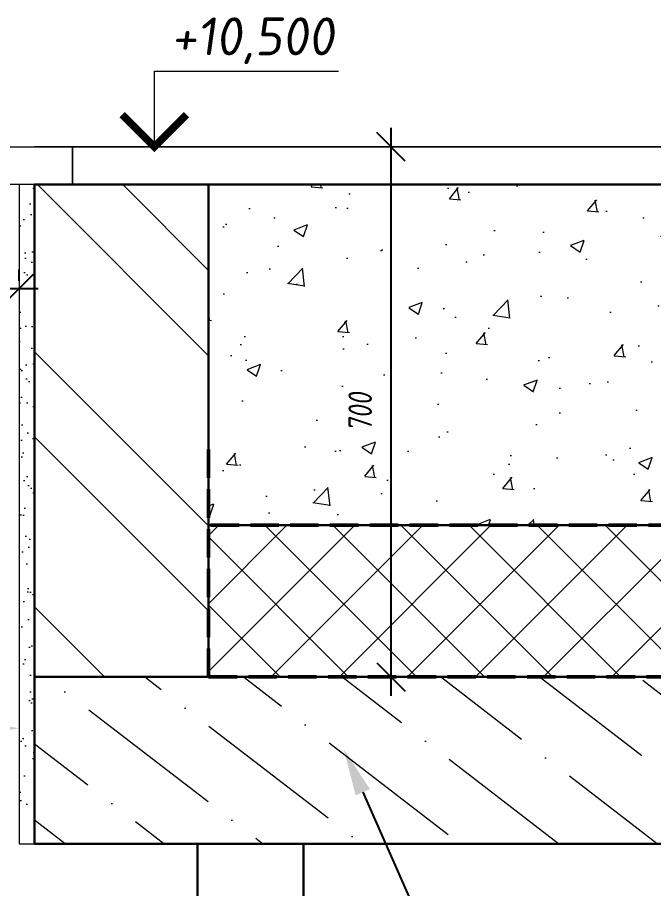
# Model space of a CAD drawing. Header units: millimetres. Extents: x 77165 to 11476408, y -193619 to 427745.
# Drawn here: x 397502 to 399181, y 353111 to 355409 of the extents above; entities that cross this region are included whole.
import ezdxf
from ezdxf import colors
from ezdxf.entities.mleader import LeaderData, LeaderLine
from ezdxf.enums import TextEntityAlignment as Align
from ezdxf.math import Vec2, Vec3

# ---------------------------------------------------------------- set-up
doc = ezdxf.new("R2010")
doc.units = ezdxf.units.MM
doc.linetypes.add('ГОСТ 2.303 4', pattern=[7, 5, -2, 0])
doc.layers.get('Defpoints').update_dxf_attribs({"color": 3})
doc.layers.add('АР_Кровельный аэратор', color=250, linetype='Continuous')
for name, color, linetype, lineweight in [('АР_Отметки', 250, 'Continuous', 15), ('АР_Перегородки пеноблок', 174, 'Continuous', 25), ('АР_Перегородки_кирпич', 244, 'Continuous', 20), ('АР_Перегородки_кирпич_Штрих', 244, 'Continuous', 5), ('АР_Перекрытие', 250, 'Continuous', 30), ('АР_Штриховка', 253, 'Continuous', 13), ('СПДС_СИМВОЛЫ', 7, 'Continuous', 25), ('Штриховка', 253, 'Continuous', 13)]:
    doc.layers.add(name, color=color, linetype=linetype, lineweight=lineweight)
doc.styles.add('ROMAND', font='ROMAND', dxfattribs={"width": 0.85})
doc.styles.add('Архитект', font='isocpeur.ttf', dxfattribs={"width": 0.8, "oblique": 8})
doc.styles.add('Архитектурный', font='isocpeur.ttf', dxfattribs={"oblique": 8})
doc.styles.add('Архитектурный размер', font='isocpeur.ttf', dxfattribs={"width": 0.8, "oblique": 8})
doc.dimstyles.new('R_50', dxfattribs={"dimtxt": 200, "dimasz": 75, "dimexe": 50, "dimexo": 50, "dimgap": 50, "dimtad": 1, "dimdec": 0, "dimzin": 0, "dimdsep": 46, "dimtxsty": 'Архитектурный размер', "dimblk": 'OBLIQUE', "dimcen": 0, "dimdle": 50, "dimclrd": 256, "dimclre": 256, "dimclrt": 256, "dimadec": 0, "dimazin": 0, "dimtm": 1e-09, "dimtfac": 2, "dimtdec": 0, "dimtmove": 1, "dimatfit": 3, "dimfxl": 1, "dimtvp": 3, "dimtfill": 1, "dimtolj": 1, "dimtzin": 0, "dimarcsym": 0})

# ---------------------------------------------------------------- blocks, each defined once
blk = doc.blocks.new('_Oblique')
at = {"color": 0, "linetype": 'ByBlock', "lineweight": -2}
blk.add_line((-0.5, -0.5), (0.5, 0.5), dxfattribs=at)
blk = doc.blocks.new('*D1533')
at = {"layer": 'Defpoints', "color": 0, "transparency": 16777216}
for p in [(398487.9, 355067.7), (398233.4, 353669.1), (398487.9, 353669.1)]:
    blk.add_point(p, dxfattribs=at)
at = {"layer": 'АР_Кровельный аэратор', "lineweight": -2, "transparency": 16777216}
for p, q in [((398487.9, 355117.7), (398487.9, 353619.1)), ((398283.4, 353669.1), (398537.9, 353669.1))]:
    blk.add_line(p, q, dxfattribs=at)
at = {"layer": 'АР_Кровельный аэратор', "lineweight": -2, "transparency": 16777216, "xscale": 75, "yscale": 75, "zscale": 75}
for p, rotation in [((398487.9, 355067.7), 90), ((398487.9, 353669.1), 270)]:
    blk.add_blockref('_Oblique', p, dxfattribs=dict(at, rotation=rotation))
at = {"layer": 'АР_Кровельный аэратор', "lineweight": 15, "transparency": 16777216, "insert": (398406.9, 354368.4), "char_height": 62, "attachment_point": 5, "rotation": 90, "style": 'Архитектурный размер', "bg_fill": 3, "box_fill_scale": 1.1, "bg_fill_color": 256, "bg_fill_true_color": 13158600, "bg_fill_transparency": 0}
blk.add_mtext('\\A1;700', dxfattribs=at)
blk = doc.blocks.new('BL034')
at = {"color": 0, "linetype": 'ByBlock', "lineweight": 9}
blk.add_lwpolyline([(0, 0), (0, 500), (1215.8, 500)], dxfattribs=at)
at = {"color": 0, "linetype": 'ByBlock', "lineweight": 70, "const_width": 50}
blk.add_lwpolyline([(-212.1, 212.1), (0, 0), (212.1, 212.1)], dxfattribs=at)
at = {"linetype": 'ByBlock', "lineweight": 9, "style": 'ROMAND', "width": 0.85, "flags": 4}
blk.add_attdef('NN,NNN', text='', height=250, dxfattribs=at).set_placement((650, 700), align=Align.MIDDLE)
blk = doc.blocks.new('*D1539')
at = {"layer": 'Defpoints', "color": 0, "transparency": 16777216}
for p in [(397507.5, 354694), (395787.4, 354663.9, 0), (397507.5, 354663.9, 0)]:
    blk.add_point(p, dxfattribs=at)
at = {"layer": 'АР_Кровельный аэратор', "lineweight": -2, "transparency": 16777216}
for p, q in [((395787.4, 354713.9), (395787.4, 354744)), ((397507.5, 354713.9), (397507.5, 354744)), ((395737.4, 354694), (397557.5, 354694))]:
    blk.add_line(p, q, dxfattribs=at)
at = {"layer": 'АР_Кровельный аэратор', "lineweight": -2, "transparency": 16777216, "xscale": 75, "yscale": 75, "zscale": 75, "rotation": 180}
blk.add_blockref('_Oblique', (395787.4, 354694), dxfattribs=at)
at = {"layer": 'АР_Кровельный аэратор', "lineweight": -2, "transparency": 16777216, "xscale": 75, "yscale": 75, "zscale": 75}
blk.add_blockref('_Oblique', (397507.5, 354694), dxfattribs=at)
at = {"layer": 'АР_Кровельный аэратор', "lineweight": 15, "transparency": 16777216, "insert": (396647.5, 354775), "char_height": 62, "attachment_point": 5, "style": 'Архитектурный размер', "bg_fill": 3, "box_fill_scale": 1.1, "bg_fill_color": 256, "bg_fill_true_color": 13158600, "bg_fill_transparency": 0}
blk.add_mtext('\\A1;1720', dxfattribs=at)

msp = doc.modelspace()

# ---------------------------------------------------------------- hatches: boundary and pattern name
at = {"layer": 'АР_Перегородки_кирпич_Штрих', "lineweight": 15, "transparency": 33554687}
h = msp.add_hatch(dxfattribs=at)
h.set_pattern_fill('ANSI32', color=256, scale=50, angle=90, style=0)
h.set_pattern_definition([(135, (-1316566.3, -59231.33), (-336.7596, -336.7596), []), (135, (-1316566.3, -59006.8), (-336.7596, -336.7596), [])])
h.paths.add_polyline_path([(397547.45284, 353669.12732), (398006.99325, 353669.12732), (398006.99325, 354967.82847), (397547.45284, 354967.82847)])
at = {"layer": 'Штриховка', "ltscale": 10}
h = msp.add_hatch(dxfattribs=at)
h.set_pattern_fill('ПЕСЧАНЫЙ ИЛИ СУПЕСЧАНЫЕ ГРУНТЫ', color=256, scale=29.970027, angle=180, pattern_type=2)
h.set_pattern_definition([(37.5, (524084.256, 420330.025), (-2.39765, 73.338638), [0, -57.85414, 0, -64.705287, 0, -61.850642]), (7.5, (524084.26, 420330.02), (67.361124, 107.416336), [0, -31.210786, 0, -52.14485, 0, -19.982515]), (327.5, (524037.44, 420330.025), (118.530312, 0.215362), [0, -19.030967, 0, -68.51148, 0, -89.445544]), (317.5, (524037.44, 420330.02), (114.419036, 33.40599), [0, -9.515483, 0, -44.913082, 0, -51.38361])])
h.paths.add_polyline_path([(397547.45284, 354967.82847), (397507.49281, 354967.82847), (397507.49281, 353329.46702), (397547.45284, 353329.46702), (397547.45284, 353669.12732)])

# ---------------------------------------------------------------- linework, layer by layer
at = {"layer": 'АР_Перегородки пеноблок', "lineweight": 30, "ltscale": 100, "elevation": 0}
msp.add_lwpolyline([(398257.45284, 353229.12732), (397977.45284, 353229.12732), (397977.45284, 351789.41973), (398257.45284, 351789.41973)], close=True, dxfattribs=at)
at = {"layer": 'АР_Перегородки_кирпич', "lineweight": 30, "elevation": 0}
msp.add_lwpolyline([(397547.45284, 353669.12732), (398006.99325, 353669.12732), (398006.99325, 354967.82847), (397547.45284, 354967.82847)], close=True, dxfattribs=at)
at = {"layer": 'Штриховка', "ltscale": 10}
for points in [[(397447.45284, 355067.82847), (397647.45284, 355067.82847), (397647.45284, 354967.82847), (397447.45284, 354967.82847)], [(397647.45284, 354967.82847), (399767.69258, 354967.82847), (399767.69258, 355067.72855), (397647.45284, 355067.72855)]]:
    msp.add_lwpolyline(points, close=True, dxfattribs=at)
at = {"layer": 'Штриховка', "ltscale": 20}
msp.add_lwpolyline([(398487.93237, 355067.72855), (397547.45284, 355067.72855)], dxfattribs=at)
at = {"layer": 'Штриховка', "ltscale": 20, "elevation": 0}
msp.add_lwpolyline([(397507.49281, 353229.12732), (397547.45284, 353229.12732), (397547.45284, 354967.82847), (397507.49281, 354967.82847)], close=True, dxfattribs=at)

# ---------------------------------------------------------------- leaders
at = {"layer": 'АР_Кровельный аэратор', "lineweight": 15}
ml = msp.add_multileader_mtext('Standard', dxfattribs=at)
ml.set_content('Штукатурка по сетке ^Jс окрашиванием ', color=256, style='Архитект')
ml.set_leader_properties()
ml.build(insert=Vec2(0, 0))
ml.multileader.update_dxf_attribs({"text_left_attachment_type": 6, "text_right_attachment_type": 6, "dogleg_length": 50, "arrow_head_size": 124.87511})
ctx = ml.context
ctx.base_point, ctx.char_height, ctx.arrow_head_size, ctx.landing_gap_size, ctx.plane_origin = Vec3(394471.41031, 352944.79309, 0), 124.8751104, 124.87511, 12.48751, Vec3(399830.18662, 352812.78485, 0)
ctx.left_attachment, ctx.right_attachment = 6, 6
notes = []
notes.append((ctx, [(1, (1, 1, 0), (396337.23284, 352944.79309, 0), (-1, 0), 434.68622, [(1, [(397507.49281, 353533.67866, 0), (395787.41288, 353530.60532, 0)], 0, [])])]))
ctx.mtext.insert, ctx.mtext.width, ctx.mtext.defined_height, ctx.mtext.flow_direction = Vec3(394483.89782, 353107.13073, 0), 2391.1186989, 268.58319, 5
ml = msp.add_multileader_mtext('Standard', dxfattribs=at)
ml.set_content('{\\C256;Ж/б плита покрытия }', color=256, style='Архитект')
ml.set_leader_properties()
ml.build(insert=Vec2(0, 0))
ml.multileader.update_dxf_attribs({"text_left_attachment_type": 6, "text_right_attachment_type": 6, "dogleg_length": 50, "arrow_head_size": 124.87511})
ctx = ml.context
ctx.base_point, ctx.char_height, ctx.arrow_head_size, ctx.landing_gap_size, ctx.plane_origin = Vec3(398659.46971, 352922.93134), 124.8751104, 124.87511, 12.48751, Vec3(404367.0565, 352757.69909)
ctx.left_attachment, ctx.right_attachment = 6, 6
notes.append((ctx, [(0, (1, 1, 0), (398609.51967, 352922.93134), (1, 0), 49.95004, [(0, [(398363.18823, 353478.89969)], 0, [])])]))
ctx.mtext.insert, ctx.mtext.width, ctx.mtext.defined_height, ctx.mtext.flow_direction = Vec3(398671.95722, 353085.26899), 1859.9982183, 301.80721, 5
for ctx, leaders in notes:
    for number, flags, end, landing, length, lines in leaders:
        leader = LeaderData()
        leader.index, (leader.has_last_leader_line, leader.has_dogleg_vector, leader.attachment_direction) = number, flags
        leader.last_leader_point, leader.dogleg_vector, leader.dogleg_length = Vec3(end), Vec3(landing), length
        for number, points, colour, breaks in lines:
            line = LeaderLine()
            line.index, line.vertices, line.color, line.breaks = number, Vec3.list(points), colors.encode_raw_color(colour), breaks
            leader.lines.append(line)
        ctx.leaders.append(leader)

# ---------------------------------------------------------------- next in the draw order: dimensions: what is measured, and where the dimension line sits
dim = msp.add_linear_dim(base=(398487.93237, 353669.12732), p1=(398487.93237, 355067.72855), p2=(398233.4048, 353669.12732), angle=90, text='700', dimstyle='R_50', override={"dimtxt": 62, "dimpost": '\\X'}, dxfattribs=at)
dim.commit()
dim.dimension.update_dxf_attribs({"geometry": '*D1533', "text_midpoint": (398406.93237, 354368.42794)})
dim = msp.add_linear_dim(base=(397507.49281, 354693.97215, 0), p1=(395787.41288, 354663.90394), p2=(397507.49281, 354663.90394), dimstyle='R_50', override={"dimtxt": 62, "dimpost": '\\X'}, dxfattribs=at)
dim.commit()
dim.dimension.update_dxf_attribs({"geometry": '*D1539', "text_midpoint": (396647.45284, 354774.97215, 0)})

# ---------------------------------------------------------------- next in the draw order: hatches: boundary and pattern name
h = msp.add_hatch(dxfattribs=at)
h.set_pattern_fill('AR-CONC', color=256, scale=2)
h.set_pattern_definition([(50, (-1317404.05, -59231.33), (364.36934, -31.87817), [38.1, -419.1]), (355, (-1317404.05, -59231.33), (-70.48684, 382.11369), [30.48, -335.28117]), (100.451445, (-1317373.7, -59234), (293.882494, 350.235504), [32.38002, -356.18049]), (46.1842, (-1317404.05, -59129.73), (542.15808, -84.08466), [57.15, -628.65]), (96.635558, (-1317358.9, -59136.74), (474.80827, 494.85225), [48.57005, -534.27122]), (351.18415, (-1317404.05, -59129.73), (474.80827, 494.85225), [45.71993, -502.91946]), (21, (-1317353.25, -59155.13), (303.22878, -204.530396), [38.1, -419.1]), (326, (-1317353.25, -59155.13), (123.60406, 368.37593), [30.48, -335.28]), (71.451445, (-1317328, -59172.17), (426.83284, 163.84554), [32.38002, -356.179875]), (37.5, (-1317404.05, -59231.33), (6.1772065, 169.110078), [0, -331.216, 0, -340.36, 0, -336.55]), (7.5, (-1317404.05, -59231.33), (133.639325, 200.36115), [0, -194.056, 0, -323.596, 0, -128.27]), (327.5, (-1317517.34, -59231.33), (271.18119, -11.457488), [0, -127, 0, -396.24, 0, -525.78]), (317.5, (-1317568.14, -59231.33), (296.258363, 50.852982), [0, -165.1, 0, -263.144, 0, -373.38])])
h.paths.add_polyline_path([(398006.99325, 354069.12732), (399767.69258, 354069.12732), (399767.69258, 354967.82847), (398006.99325, 354967.82847)])
at = {"layer": 'АР_Перегородки_кирпич', "lineweight": 15, "ltscale": 100, "true_color": 0xffffff, "transparency": 33554636}
h = msp.add_hatch(dxfattribs=at)
h.set_pattern_fill('ANSI37', scale=40)
h.set_pattern_definition([(45, (-1317404.05, -59231.33), (-89.802561, 89.802561), []), (135, (-1317404.05, -59231.33), (-89.802561, -89.802561), [])])
h.paths.add_polyline_path([(398006.99325, 353669.12732), (399767.19308, 353669.12732), (399767.44283, 354069.12732), (398007.243, 354069.12732)])
at = {"layer": 'АР_Штриховка', "transparency": 33554559}
h = msp.add_hatch(dxfattribs=at)
h.set_pattern_fill('ANSI36', color=256, scale=50, angle=97.43388889)
h.set_pattern_definition([(142.433889, (-1316364.05, -59231.33), (-316.994321, 43.542487), [396.875, -79.375, 0, -79.375])])
h.paths.add_polyline_path([(397547.45284, 353669.12732), (397547.45284, 353229.12732), (403327.26624, 353229.12732), (403327.26624, 353669.12732)])

# ---------------------------------------------------------------- next in the draw order: linework, layer by layer
at = {"layer": 'АР_Отметки'}
msp.add_line((398434.40384, 353669.12732, 0), (398068.26953, 353669.12732, 0), dxfattribs=at)
at = {"layer": 'АР_Перегородки_кирпич', "color": 7, "lineweight": 15, "ltscale": 100, "true_color": 0xffffff, "elevation": 0}
msp.add_lwpolyline([(398006.99325, 353669.12732), (399767.19308, 353669.12732), (399767.44283, 354069.12732), (398007.243, 354069.12732)], close=True, dxfattribs=at)
at = {"layer": 'АР_Перекрытие', "lineweight": 30, "ltscale": 100, "elevation": 0}
msp.add_lwpolyline([(397547.45284, 353669.12732), (397547.45284, 353229.12732), (403327.26624, 353229.12732), (403327.26624, 353669.12732)], close=True, dxfattribs=at)
at = {"layer": 'СПДС_СИМВОЛЫ', "lineweight": 30, "ltscale": 100, "elevation": 0}
msp.add_lwpolyline([(398006.99325, 354069.12732), (399767.69258, 354069.12732), (399767.69258, 354967.82847), (398006.99325, 354967.82847)], close=True, dxfattribs=at)
at = {"layer": 'Штриховка', "ltscale": 10}
msp.add_lwpolyline([(397647.45284, 355067.72855), (399767.69258, 355067.72855), (399767.69258, 354967.82847), (397647.45284, 354967.82847)], close=True, dxfattribs=at)
at = {"layer": 'Штриховка', "color": 6, "linetype": 'ГОСТ 2.303 4', "lineweight": 50, "ltscale": 15, "elevation": 0}
msp.add_lwpolyline([(398006.99325, 354269.12732), (398006.99325, 353669.12732), (399767.45279, 353669.12732), (399766.69358, 354269.12732)], dxfattribs=at)
at = {"layer": 'Штриховка', "lineweight": 30, "ltscale": 100, "elevation": 0}
msp.add_lwpolyline([(398006.99325, 353669.12732), (398006.99325, 354069.12732), (399767.45279, 354069.12732), (399767.45279, 353669.12732)], close=True, dxfattribs=at)
at = {"layer": 'Штриховка', "color": 5, "linetype": 'ГОСТ 2.303 4', "lineweight": 50, "ltscale": 15, "elevation": 0}
msp.add_lwpolyline([(399767.19308, 354069.12732), (398006.99325, 354069.12732)], dxfattribs=at)

# ---------------------------------------------------------------- next in the draw order: block references
at = {"layer": 'АР_Отметки'}
ref = msp.add_blockref('BL034', (397863.80459, 355067.72855), dxfattribs=dict(at, xscale=0.3996003533989807, yscale=0.3996003533989807, zscale=0.3996003533989807))
ref.add_attrib('NN,NNN', '+10,500', dxfattribs={"layer": '0', "color": 0, "linetype": 'ByBlock', "height": 99.900088, "style": 'Архитектурный', "oblique": 8, "flags": 4}).set_placement((398123.54482, 355347.4488), align=Align.MIDDLE)

doc.saveas('drawing.dxf')
